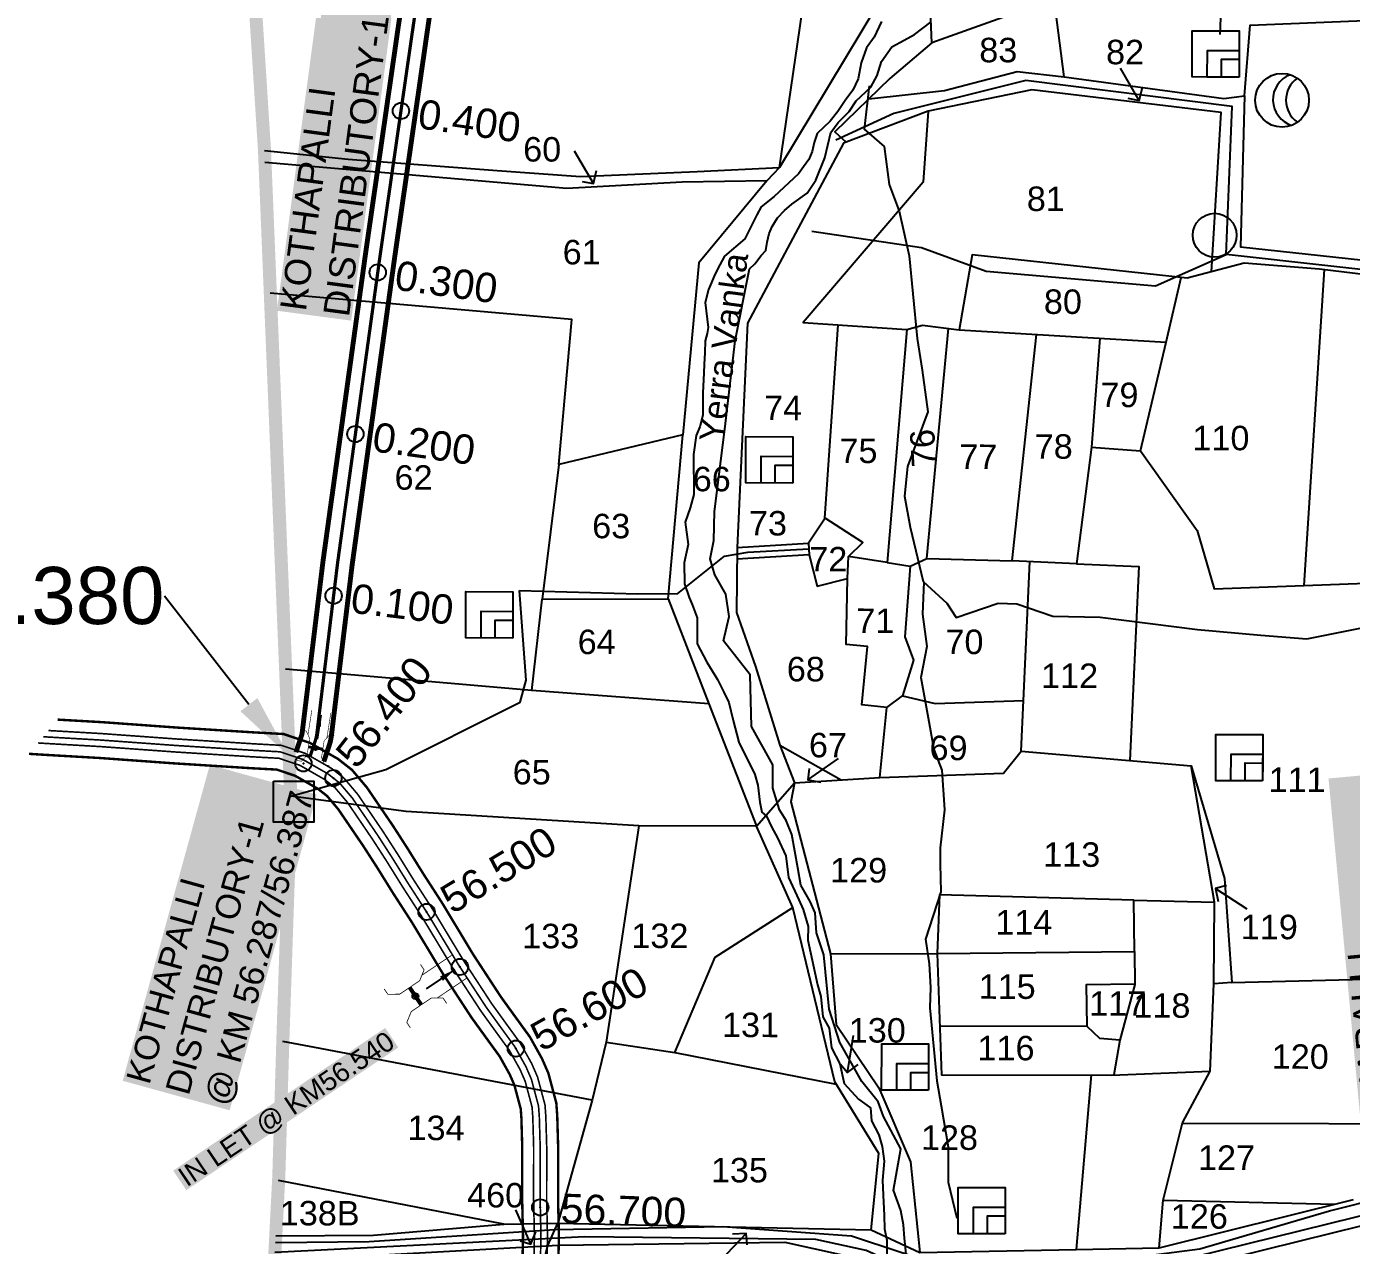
# Model space of a CAD drawing. Header units: inches. Extents: x 213671 to 217429, y 1587875 to 1592833.
# Drawn here: x 214078 to 214890, y 1590267 to 1591014 of the extents above; entities that cross this region are included whole.
import ezdxf
from ezdxf import colors
from ezdxf.entities.mleader import LeaderData, LeaderLine
from ezdxf.enums import TextEntityAlignment as Align
from ezdxf.math import Vec2, Vec3

# ---------------------------------------------------------------- set-up
doc = ezdxf.new("R2010")
doc.units = ezdxf.units.IN
doc.header["$LTSCALE"] = 15
doc.header["$MEASUREMENT"] = 0
doc.header["$PDMODE"] = 32
doc.header["$PDSIZE"] = 10
doc.linetypes.add('DASHED2', pattern=[0.375, 0.25, -0.125])
doc.linetypes.add('HIDDEN2', pattern=[0.1875, 0.125, -0.0625])
for name, color, linetype in [('BOUNDRY STONES', 240, 'Continuous'), ('CANAL1', 7, 'Continuous'), ('CSMark', 72, 'Continuous'), ('PLOTS', 7, 'Continuous'), ('PLOTS NO', 7, 'Continuous'), ('ROADS', 1, 'Continuous'), ('STREAMS', 4, 'Continuous'), ('STRUCTURE', 5, 'Continuous'), ('text1', 7, 'Continuous'), ('text2', 7, 'Continuous'), ('VILLAGE BOUNDRY', 5, 'Continuous'), ('VILLAGE STONES', 240, 'Continuous'), ('wells', 7, 'Continuous')]:
    doc.layers.add(name, color=color, linetype=linetype)
doc.styles.add('FONT1', font='Arial')
doc.styles.get("Standard").update_dxf_attribs({"font": 'arial.ttf'})
doc.dimstyles.get("Standard").update_dxf_attribs({"dimtxt": 0.18, "dimasz": 0.18, "dimexe": 0.18, "dimexo": 0.0625, "dimgap": 0.09, "dimtad": 0, "dimtih": 1, "dimtoh": 1, "dimdec": 4, "dimzin": 0, "dimdsep": 46, "dimtxsty": 'Standard', "dimcen": 0.09, "dimadec": 0, "dimazin": 0, "dimtfac": 1, "dimtdec": 4, "dimtofl": 0, "dimtmove": 0, "dimatfit": 3, "dimfxl": 1, "dimtolj": 1, "dimtzin": 0, "dimarcsym": 0})

# ---------------------------------------------------------------- blocks, each defined once
blk = doc.blocks.new('gfgfdgfdgdfg')
at = {"layer": 'PLOTS NO', "color": 0}
for points in [[(19741.3, 7371.2), (19732, 7370.5), (19732.1, 7359.5)], [(19732, 7370.5), (19753.7, 7348.9)]]:
    blk.add_lwpolyline(points, dxfattribs=at)
blk = doc.blocks.new('OT')
at = {"layer": 'STRUCTURE', "color": 190}
for points, const_width in [([(769775.16, 1706601.82), (769775.16, 1706597.82), (769769.16, 1706593.82), (769761.77, 1706593.82), (769754.37, 1706593.82), (769748.37, 1706597.82), (769748.37, 1706601.82)], 0.5), ([(769751.37, 1706595.82), (769729.41, 1706595.82)], 0.5), ([(769761.77, 1706593.82), (769761.77, 1706581.02)], 2.5), ([(769751.37, 1706579.02), (769729.41, 1706579.02)], 0.5), ([(769748.37, 1706573.02), (769748.37, 1706577.02), (769754.37, 1706581.02), (769761.77, 1706581.02), (769761.77, 1706581.02), (769761.77, 1706581.02), (769769.16, 1706581.02), (769775.16, 1706577.02), (769775.16, 1706573.02)], 0.5)]:
    blk.add_lwpolyline(points, dxfattribs=dict(at, const_width=const_width))
at = {"layer": 'STRUCTURE', "color": 0}
blk.add_circle((769761.77, 1706587.42), 1.87, dxfattribs=at)
blk.add_leader([(769732.58, 1706587.42), (769753.84, 1706587.42)], dimstyle='Standard', override={"dimasz": 10, "dimgap": 0.09, "dimtad": 0}, dxfattribs=at)

msp = doc.modelspace()

# ---------------------------------------------------------------- linework, layer by layer
at = {"layer": 'BOUNDRY STONES'}
msp.add_lwpolyline([(214229.78, 1590551.09), (214254.39, 1590551.05), (214254.35, 1590525.93), (214229.74, 1590525.97)], close=True, dxfattribs=at)
msp.add_circle((214806.6, 1590885.7), 13.43, dxfattribs=at)
at = {"layer": 'CANAL1', "color": 200, "linetype": 'ByBlock', "ltscale": 40, "const_width": 3}
for points in [[(214243.46, 1590568.85), (214246.82, 1590578.93, 0.050254), (214247.31, 1590581.09), (214260.07, 1590686.16), (214286.09, 1590874.26), (214327.74, 1591162.87, -0.060824), (214329.58, 1591169.65), (214399.6, 1591341.79, -0.069987), (214403.66, 1591348.77), (214877.18, 1591951.61)], [(214260.54, 1590563.15), (214263.9, 1590573.24, 0.050254), (214265.18, 1590578.92), (214277.93, 1590683.84), (214303.91, 1590871.74), (214345.56, 1591160.3, -0.060824), (214346.26, 1591162.87), (214416.28, 1591335, -0.069987), (214417.82, 1591337.65), (214888.98, 1591937.49)]]:
    msp.add_lwpolyline(points, format="xyb", dxfattribs=at)
at = {"layer": 'CANAL1', "color": 1, "linetype": 'HIDDEN2', "ltscale": 5, "const_width": 2}
msp.add_lwpolyline([(214252, 1590566), (214255.36, 1590576.09, 0.050254), (214256.24, 1590580), (214269, 1590685), (214295, 1590873), (214336.65, 1591161.58, -0.060824), (214337.92, 1591166.26), (214407.94, 1591338.39, -0.069987), (214410.74, 1591343.21), (214883.08, 1591944.55)], format="xyb", dxfattribs=at)
at = {"layer": 'CANAL1', "color": 200, "ltscale": 4, "const_width": 1.5}
for points in [[(214097.35, 1590588.85), (214124.63, 1590587.29), (214170.71, 1590583.96), (214218.06, 1590581), (214235.87, 1590580.02), (214252.1, 1590574.57), (214269.23, 1590564.75), (214277.85, 1590557.99), (214286.93, 1590547.26), (214302.83, 1590523.9), (214311.99, 1590509.69), (214321.54, 1590494.32), (214333, 1590476.61), (214352.08, 1590444.95), (214369.13, 1590418.86), (214378.12, 1590406.42), (214386.92, 1590394.3), (214394.28, 1590381.1), (214398.2, 1590372.1), (214403.06, 1590353.87), (214403.62, 1590345.99), (214404.17, 1590327.08), (214404.14, 1590294.47), (214404.64, 1590272.06), (214404.24, 1590253.38)], [(214079.86, 1590567.88), (214089.89, 1590567.25), (214123.21, 1590565.33), (214169.23, 1590562.01), (214216.77, 1590559.03), (214231.69, 1590558.22), (214243.04, 1590554.4), (214256.91, 1590546.46), (214262.5, 1590542.07), (214269.39, 1590533.93), (214284.49, 1590511.75), (214293.41, 1590497.92), (214302.96, 1590482.54), (214314.33, 1590464.95), (214333.45, 1590433.25), (214350.99, 1590406.4), (214360.3, 1590393.51), (214368.35, 1590382.44), (214374.54, 1590371.33), (214377.36, 1590364.83), (214381.26, 1590350.21), (214381.64, 1590344.89), (214382.17, 1590326.77), (214382.14, 1590294.23), (214382.64, 1590272.05), (214382.25, 1590253.87)]]:
    msp.add_lwpolyline(points, dxfattribs=at)
at = {"layer": 'CANAL1', "color": 1, "linetype": 'HIDDEN2', "ltscale": 4, "const_width": 1}
msp.add_lwpolyline([(214088.59, 1590578.35), (214090.56, 1590578.23), (214123.92, 1590576.31), (214169.97, 1590572.99), (214217.41, 1590570.01), (214233.78, 1590569.12), (214247.57, 1590564.48), (214263.07, 1590555.61), (214270.18, 1590550.03), (214278.16, 1590540.6), (214293.66, 1590517.82), (214302.7, 1590503.8), (214312.25, 1590488.43), (214323.67, 1590470.78), (214342.77, 1590439.1), (214360.06, 1590412.63), (214369.21, 1590399.96), (214377.64, 1590388.37), (214384.41, 1590376.21), (214387.78, 1590368.47), (214392.16, 1590352.04), (214392.63, 1590345.44), (214393.17, 1590326.93), (214393.14, 1590294.35), (214393.24, 1590289.94), (214393.64, 1590272.06), (214393.24, 1590253.63)], dxfattribs=at)
at = {"layer": 'CANAL1', "color": 5, "ltscale": 4, "const_width": 1}
for points in [[(214091.77, 1590582.16), (214124.18, 1590580.3), (214170.24, 1590576.98), (214217.65, 1590574.01), (214234.54, 1590573.08), (214249.22, 1590568.15), (214265.31, 1590558.93), (214272.97, 1590552.92), (214281.35, 1590543.02), (214296.99, 1590520.03), (214306.08, 1590505.94), (214315.63, 1590490.57), (214327.06, 1590472.9), (214346.16, 1590441.23), (214363.36, 1590414.9), (214372.45, 1590402.31), (214381.01, 1590390.53), (214388, 1590377.99), (214391.57, 1590369.79), (214396.12, 1590352.71), (214396.63, 1590345.64), (214397.17, 1590326.98), (214397.14, 1590294.39), (214397.24, 1590290.03), (214397.64, 1590272.06), (214397.24, 1590253.54)], [(214085.41, 1590574.54), (214090.32, 1590574.23), (214123.66, 1590572.32), (214169.7, 1590569), (214217.18, 1590566.02), (214233.02, 1590565.16), (214245.93, 1590560.82), (214260.83, 1590552.28), (214267.39, 1590547.13), (214274.97, 1590538.17), (214290.32, 1590515.61), (214299.32, 1590501.66), (214308.87, 1590486.29), (214320.27, 1590468.66), (214339.38, 1590436.98), (214356.76, 1590410.36), (214365.97, 1590397.61), (214374.26, 1590386.22), (214380.82, 1590374.44), (214383.99, 1590367.15), (214388.2, 1590351.38), (214388.64, 1590345.24), (214389.17, 1590326.87), (214389.14, 1590294.31), (214389.24, 1590289.85), (214389.64, 1590272.06), (214389.25, 1590253.72)]]:
    msp.add_lwpolyline(points, dxfattribs=at)
at = {"layer": 'CSMark', "linetype": 'Continuous'}
for p in [(214307.83, 1590961.87), (214293.6, 1590862.88), (214279.9, 1590763.83), (214266.54, 1590664.73)]:
    msp.add_point(p, dxfattribs=at)
at = {"layer": 'PLOTS'}
for points in [[(215194.79, 1591198.21), (215132.84, 1591174.94), (215050.36, 1591145.31), (214969.99, 1591132.64), (214888.88, 1591126.52), (214829.33, 1591101.08), (214740.16, 1591038.59), (214708.15, 1591030.5), (214633.16, 1591003.69), (214630.77, 1591061.86)], [(214630.77, 1591061.86), (214620.34, 1591060.92), (214539.92, 1590927.24), (214569.35, 1591128.96), (214575.24, 1591169.35), (214344.77, 1591179.99), (214208.35, 1591186.22)], [(214714.42, 1590982.82), (214812.28, 1590969.55), (214824.95, 1590971.22), (214828.46, 1591014.37), (214974.34, 1591020.32), (214969.99, 1591132.64)], [(214594.63, 1590969.18), (214641.02, 1590974.34), (214685.56, 1590986.11), (214714.42, 1590982.82), (214708.15, 1591030.5)], [(214633.16, 1591003.69), (214607.59, 1590981.65), (214573.71, 1590949.05), (214580.72, 1590942.81)], [(214804.62, 1590863.3), (214810.51, 1590960.84), (214694.53, 1590974.78), (214630.94, 1590961.7), (214579, 1590942.17), (214520.21, 1590831.8), (214513.83, 1590694.37), (214513.51, 1590654.45), (214525.15, 1590621.46), (214540.08, 1590573.27), (214549, 1590550.1), (214546.88, 1590538.54), (214571.13, 1590445.37), (214574.57, 1590402.04), (214600.79, 1590363.18), (214620.06, 1590317.85), (214625.8, 1590262.32), (214721.79, 1590264.2), (214772.67, 1590265.2), (214891.79, 1590294.73)], [(214824.95, 1590971.22), (214822.52, 1590878.59), (214937.55, 1590866.1), (215021.22, 1590857.02), (215082.11, 1590850.42), (215148.29, 1590841.27), (215168.23, 1590837.34)], [(214630.94, 1590961.7), (214627.92, 1590918.16), (214554.45, 1590832.23), (214617.82, 1590827.84), (214627.57, 1590830.56), (214650.03, 1590827.74)], [(214224.18, 1590937.72), (214275.54, 1590932.26), (214366.82, 1590925.46), (214417.94, 1590921.66), (214489.3, 1590924.69), (214539.92, 1590927.24), (214532.19, 1590918.94), (214480.28, 1590918.24), (214409.51, 1590914.43), (214312.16, 1590922.8), (214224.48, 1590930.34)], [(214532.19, 1590918.94), (214490.34, 1590868.69), (214480.6, 1590763.45), (214404.57, 1590745.16), (214412.54, 1590834.03), (214227.74, 1590850.17)], [(215468.03, 1590771.45), (215446.2, 1590790.3), (215365.92, 1590801.88), (215307.9, 1590804.33), (215218.19, 1590814.44), (215160.28, 1590823.27), (215077.64, 1590839.74), (214965.05, 1590853.49), (214870.88, 1590864.99), (214824.62, 1590868.64), (214789.75, 1590859.32), (214657.89, 1590873.62), (214650.03, 1590827.74), (214776.86, 1590820.23), (214786.1, 1590859.72)], [(214861.46, 1590671.02), (214873.94, 1590864.61)], [(214496.62, 1590598.62), (214525.85, 1590523.52), (214549, 1590550.1), (214601.44, 1590553.34), (214677.12, 1590556.07), (214688.06, 1590569.42), (214792.2, 1590560.47), (214812.55, 1590491.5), (214817.16, 1590427.76), (214956.63, 1590431.32), (214941.58, 1590582.69), (214942.71, 1590689.28), (215072.77, 1590700.07), (215079.49, 1590769.62), (215077.64, 1590839.74)], [(214567.59, 1590712.4), (214575.78, 1590830.75)], [(214617.82, 1590827.84), (214605.83, 1590685.07), (214582.06, 1590688.86)], [(214605.83, 1590685.07), (214619.87, 1590682.83), (214630.2, 1590687.61), (214643.46, 1590828.56)], [(214630.2, 1590687.61), (214682.53, 1590686.14), (214697.45, 1590824.93)], [(214736.22, 1590822.64), (214731.18, 1590755.79), (214721.96, 1590684.33), (214682.53, 1590686.14)], [(214731.18, 1590755.79), (214761.14, 1590753.53), (214776.86, 1590820.23)], [(214404.57, 1590745.16), (214394.41, 1590662.66), (214471.59, 1590662.93), (214480.6, 1590763.45)], [(214761.14, 1590753.53), (214795.94, 1590704.82), (214806.39, 1590668.93), (214861.46, 1590671.02), (214942.55, 1590674.1)], [(214558.14, 1590689.82), (214563.01, 1590670.68), (214581.64, 1590675.42), (214582.06, 1590688.86), (214590.99, 1590697.36), (214567.83, 1590712.25), (214557.7, 1590697.02)], [(214513.83, 1590694.37), (214557.7, 1590697.02), (214558.14, 1590689.82), (214513.77, 1590687.2)], [(214688.06, 1590569.42), (214689.41, 1590600.56), (214693.32, 1590685.64)], [(214721.96, 1590684.33), (214760.14, 1590682.58), (214754.55, 1590563.71)], [(214619.87, 1590682.83), (214616.59, 1590639.52), (214621.97, 1590625.33), (214615.35, 1590603.44)], [(214605.75, 1590596.27), (214590.23, 1590597.82), (214593.82, 1590633.59), (214580.67, 1590634.91), (214581.64, 1590675.42)], [(214471.59, 1590662.93), (214496.62, 1590598.62), (214388.11, 1590606.62), (214394.41, 1590662.66)], [(214388.11, 1590606.62), (214237.12, 1590619.68)], [(214601.44, 1590553.34), (214605.75, 1590596.27), (214615.35, 1590603.44), (214635.34, 1590598.82), (214689.41, 1590600.56)], [(214230.3, 1590257.16), (214404.26, 1590266.87), (214543.1, 1590268.54), (214578.29, 1590260.94), (214602.63, 1590255.69), (214627.5, 1590237.41), (214772.43, 1590248.06), (214879.66, 1590274.52), (214984.95, 1590300.5), (215084.61, 1590327.44), (215232.98, 1590369.2), (215342.02, 1590399.9), (215388.64, 1590413.02), (215488.04, 1590443.67), (215649.82, 1590486.89), (215687.43, 1590494.17), (215926.01, 1590555.8), (216086.25, 1590600.96)], [(214540.08, 1590573.27), (214577.75, 1590551.88)], [(214817.16, 1590427.76), (214806.08, 1590426.96), (214806.56, 1590476.89), (214792.2, 1590560.47)], [(214595.95, 1590276.21), (214600.84, 1590322.91), (214573.88, 1590366.82), (214548.06, 1590473.75), (214525.85, 1590523.52), (214453.63, 1590523.83), (214311.06, 1590532.44), (214240.29, 1590541.98)], [(214453.63, 1590523.83), (214433.66, 1590391.2), (214475.73, 1590384.86), (214500.38, 1590443.24), (214548.06, 1590473.75)], [(214757.1, 1590478.24), (214637.85, 1590481.49), (214636.42, 1590445.49), (214639.09, 1590371.2), (214743.42, 1590371.04), (214803.75, 1590373.47), (214806.08, 1590426.96)], [(214571.13, 1590445.37), (214636.42, 1590445.49), (214757.41, 1590446.66), (214757.1, 1590478.24), (214806.56, 1590476.89)], [(214757.41, 1590446.66), (214757.61, 1590426.43), (214748.57, 1590392.39), (214744.71, 1590371.09)], [(214748.57, 1590392.39), (214736.2, 1590393.43), (214728.44, 1590400.7), (214728.09, 1590426.57), (214757.6, 1590426.85)], [(214728.44, 1590400.7), (214638.02, 1590401.07)], [(214433.66, 1590391.2), (214425, 1590355.55), (214255.1, 1590387.86), (214235.41, 1590391.6)], [(214475.73, 1590384.86), (214574.68, 1590365.51)], [(214730.93, 1590371.06), (214721.79, 1590264.2)], [(214772.67, 1590265.2), (214774.97, 1590294.4), (214786.9, 1590341.78), (214803.75, 1590373.47)], [(214425, 1590355.55), (214403.9, 1590280.29)], [(214786.77, 1590341.54), (214966.3, 1590341.11), (214968.4, 1590316.37)], [(214370.79, 1590279.72), (214232.82, 1590306.32)], [(214774.97, 1590294.4), (214880.18, 1590291.85)], [(214229.3, 1590204.59), (214277.83, 1590248.54), (214314.44, 1590241.04), (214384.37, 1590172.42), (214398.25, 1590196.65), (214386.15, 1590221.35), (214397.84, 1590266.51), (214403.9, 1590280.29)], [(214231.08, 1590272.43), (214290.94, 1590272.93), (214370.79, 1590279.72), (214403.9, 1590280.29), (214595.95, 1590276.21), (214625.8, 1590262.32)]]:
    msp.add_lwpolyline(points, dxfattribs=at)
at = {"layer": 'ROADS'}
for points in [[(215365.29, 1592061.18), (215350.89, 1592008.44), (215305.06, 1591910.62), (215265.51, 1591797.11), (215240.47, 1591693.92), (215227.14, 1591614.3), (215217.02, 1591502.83), (215206.38, 1591385.73), (215213.54, 1591383.77), (215210.34, 1591328.24), (215196.99, 1591181.43), (215191.96, 1591014.42), (215194, 1590963.33), (215179.3, 1590898.38), (215170.08, 1590831.67), (215066.67, 1590845.66), (214813.66, 1590873.92), (214817.32, 1590964.55), (214690.82, 1590980.52), (214610, 1590960.24), (214574.43, 1590944.03)], [(214559.77, 1590888.15), (214626.82, 1590878.21), (214666.53, 1590863.58), (214770.4, 1590854.67), (214813.66, 1590873.92)], [(216855, 1590835.08), (216815.1, 1590817.61), (216629.38, 1590755.58), (216412.73, 1590702.51), (216277.91, 1590665.05), (216058.87, 1590599.86), (216036.65, 1590594.02), (215854.71, 1590546.25), (215661.54, 1590495.53), (215472.17, 1590445.81), (215265.17, 1590384.75), (215081.46, 1590330.57), (214892.35, 1590283.83), (214777.33, 1590255.4), (214628.42, 1590247.29), (214593.02, 1590263.59), (214562.08, 1590270.19), (214420.63, 1590271.86), (214230.56, 1590262.22)], [(214380.41, 1590668.05), (214452.94, 1590666.03), (214477.6, 1590666.23), (214506.23, 1590688.94), (214520.39, 1590691.55), (214557.92, 1590693.42)], [(214240.29, 1590541.98), (214298.63, 1590558.2), (214380.99, 1590599.56), (214384.61, 1590612.98), (214380.41, 1590668.05)], [(214230.87, 1590268.33), (214288.32, 1590268.97), (214402.14, 1590276.28), (214505.17, 1590278.14), (214583.98, 1590272.41), (214614.29, 1590262.43), (214631.56, 1590256.74), (214751.94, 1590258.58), (214797.57, 1590264.57), (214877.02, 1590287.77), (214975.32, 1590312.59), (215073.8, 1590337.46), (215143.66, 1590355.73), (215210.58, 1590373.23), (215332.14, 1590408.66), (215435.8, 1590438.88), (215537.91, 1590468.64), (215627.14, 1590494.65), (215765.91, 1590526.73), (215783.95, 1590533.32), (215952.72, 1590578.23)]]:
    msp.add_lwpolyline(points, dxfattribs=at)
at = {"layer": 'STREAMS'}
for points in [[(214839.18, 1591122.24), (214832.82, 1591113.78), (214838.71, 1591091.75), (214831.91, 1591074.4), (214826.37, 1591054.08), (214818.71, 1591032.5), (214810.21, 1591018.96), (214809.77, 1591008.8)], [(214602.43, 1591016.65), (214597.79, 1591007.14), (214593.15, 1591000.47), (214590, 1590991.39), (214588.18, 1590981.62), (214584.83, 1590974.69), (214580.19, 1590968.27), (214575.55, 1590961.59), (214570.91, 1590955.69), (214562.92, 1590947.99), (214561.11, 1590942.59), (214559.82, 1590936.94), (214557.75, 1590932.06), (214554.66, 1590927.69), (214551.57, 1590923.33), (214536.63, 1590909.47), (214528.64, 1590903.06), (214526.06, 1590898.18), (214518.56, 1590883.43), (214506.19, 1590872.91), (214503.36, 1590867.51), (214500.52, 1590862.12), (214496.39, 1590852.36), (214494.32, 1590844.39), (214496.1, 1590829.22), (214495.57, 1590825.37), (214494.28, 1590821), (214494.01, 1590813.55), (214493.75, 1590806.61), (214493.48, 1590801.21), (214492.95, 1590789.01), (214492.94, 1590782.07), (214492.93, 1590775.38), (214491.12, 1590768.19), (214488.79, 1590763.05), (214487.23, 1590751.23), (214487.45, 1590726.81), (214485.12, 1590718.59), (214482.02, 1590709.85), (214483.8, 1590696.23), (214481.47, 1590684.92), (214481.7, 1590671.98), (214484.52, 1590663.75), (214486.31, 1590659.38), (214489.39, 1590651.15), (214489.36, 1590635.21), (214495.26, 1590624.15), (214501.93, 1590613.34), (214505.78, 1590605.63), (214508.85, 1590599.29), (214511.41, 1590588.23), (214514.99, 1590575.12), (214524.73, 1590555.31), (214526.52, 1590548.62), (214527.79, 1590538.34), (214529.07, 1590532.17), (214531.89, 1590529.59), (214534.97, 1590523.16), (214538.56, 1590516.47), (214543.69, 1590505.41), (214545.47, 1590492.04), (214551.62, 1590478.41), (214554.44, 1590472.49), (214557.52, 1590462.08), (214557.25, 1590453.6), (214563.12, 1590426.34), (214565.17, 1590419.14), (214566.44, 1590406.8), (214570.29, 1590399.86), (214571.81, 1590387.77), (214576.94, 1590378), (214579.49, 1590365.91), (214588.23, 1590356.27), (214595.68, 1590350.86), (214596.18, 1590342.89), (214600.8, 1590334.4), (214602.85, 1590327.2), (214604.12, 1590318.21), (214603.07, 1590306.64), (214603.31, 1590297.39), (214604.07, 1590285.05), (214604.31, 1590276.82), (214605.59, 1590269.88), (214605.58, 1590259.23)], [(214617.98, 1590257.38), (214616.46, 1590271), (214615.95, 1590279.23), (214614.17, 1590287.97), (214609.81, 1590300.57), (214614.23, 1590325.76), (214603.71, 1590345.69), (214600.38, 1590354.69), (214590.37, 1590367.04), (214576.76, 1590391.03), (214570.36, 1590411.35), (214567.07, 1590444.77), (214562.46, 1590458.14), (214561.71, 1590470.48), (214558.63, 1590477.43), (214552.99, 1590487.46), (214551.2, 1590498), (214547.35, 1590518.49), (214544.02, 1590526.97), (214539.92, 1590533.66), (214535.82, 1590546.78), (214535.84, 1590561.17), (214522.76, 1590584.59), (214521.78, 1590616.2), (214505.6, 1590637.18), (214508.96, 1590652.08), (214506.93, 1590665.71), (214500.26, 1590677.54), (214497.44, 1590687.32), (214499.52, 1590698.62), (214500.06, 1590716.36), (214506.3, 1590766.9), (214512.7, 1590820.94), (214521.5, 1590865.16), (214524.73, 1590868.22), (214528.62, 1590873.22), (214531.53, 1590876.28), (214532.34, 1590881.44), (214533.48, 1590886.77), (214535.43, 1590890.96), (214538.66, 1590896.44), (214542.87, 1590900.95), (214547.4, 1590904.82), (214556.77, 1590911.42), (214562.12, 1590919.48), (214567.65, 1590933.15), (214571.23, 1590948.63), (214575.76, 1590954.76), (214582.56, 1590961.53), (214586.93, 1590968.14), (214595.82, 1590976.36), (214599.71, 1590983.61), (214602.47, 1590992.16), (214608.78, 1591001.19), (214616.21, 1591005.21), (214622.52, 1591008.75), (214632.86, 1591016.48)], [(214594.88, 1590977.18), (214591.75, 1590950.73), (214604.09, 1590940.12), (214607.14, 1590916.75), (214613.29, 1590900.43), (214619.42, 1590873.08), (214621.59, 1590849.7), (214624.2, 1590822.36), (214627.26, 1590802.95), (214630.75, 1590777.37), (214618.34, 1590743.88), (214616.55, 1590725.8), (214620.05, 1590706.84), (214627.96, 1590673.47), (214642.5, 1590660.21), (214648.22, 1590651.39), (214673.82, 1590660.17), (214685.29, 1590659.71), (214707.34, 1590652.18), (214736.46, 1590651.69), (214796.02, 1590644.1), (214834.84, 1590640.52), (214863.07, 1590638.27), (214911.18, 1590647.89)], [(214628.42, 1590673.37), (214627.51, 1590653.53), (214630.13, 1590633.68), (214626.57, 1590614.73), (214630.94, 1590590.03), (214634.44, 1590570.62), (214639.27, 1590557.82), (214641, 1590533.57), (214638.32, 1590510.2), (214638.3, 1590500.5), (214638.72, 1590483.3), (214629.41, 1590454.22), (214631.59, 1590439.22), (214632.45, 1590424.67), (214631.99, 1590412.32), (214636.33, 1590367.54), (214638.96, 1590352.1), (214643.33, 1590326.96), (214643.3, 1590305.36), (214648.56, 1590283.3)]]:
    msp.add_lwpolyline(points, dxfattribs=at)
at = {"layer": 'text2', "color": 0, "linetype": 'Continuous'}
msp.add_lwpolyline([(214252, 1590566), (214256, 1590578), (214269, 1590685), (214295, 1590873), (214337, 1591164), (214409, 1591341), (214883.08, 1591944.55)], dxfattribs=at)
at = {"layer": 'text2'}
for p in [(214248, 1590562, 117), (214343.96, 1590437.28), (214393.24, 1590289.94)]:
    msp.add_point(p, dxfattribs=at)
at = {"layer": 'text2', "color": 3, "linetype": 'Continuous'}
for p in [(214266.41, 1590552.99), (214323.5, 1590471.04), (214378.27, 1590387.23), (214393.24, 1590289.94)]:
    msp.add_point(p, dxfattribs=at)
at = {"layer": 'VILLAGE BOUNDRY', "linetype": 'DASHED2', "ltscale": 8, "const_width": 8}
msp.add_lwpolyline([(214196.88, 1589117.23), (214202, 1589262.29), (214201.39, 1589392.37), (214205.49, 1589460.67), (214190.28, 1589581.79), (214164.1, 1589597.81), (214203.71, 1589749.37), (214167.11, 1589816.01), (214160.26, 1589869.95), (214173.11, 1589962.29), (214180.02, 1590018.32), (214228.72, 1590174.15), (214230.3, 1590257.16), (214232.94, 1590308.64), (214235.41, 1590391.8), (214240.38, 1590539.79), (214224.18, 1590937.72), (214208.35, 1591186.22)], dxfattribs=at)
at = {"layer": 'wells'}
for points in [[(214821.53, 1590982.62), (214792.76, 1590982.67), (214792.81, 1591011.04), (214821.57, 1591011)], [(214821.53, 1590982.62), (214792.76, 1590982.67), (214792.81, 1591011.04), (214821.57, 1591011)], [(214821.53, 1590982.62), (214802.11, 1590982.65), (214802.13, 1590998.99), (214821.55, 1590998.96)], [(214821.53, 1590982.62), (214810.71, 1590982.64), (214810.73, 1590993.57), (214821.54, 1590993.55)], [(214548, 1590733.84), (214519.24, 1590733.89), (214519.28, 1590762.26), (214548.05, 1590762.22)], [(214548, 1590733.84), (214519.24, 1590733.89), (214519.28, 1590762.26), (214548.05, 1590762.22)], [(214548, 1590733.84), (214528.58, 1590733.87), (214528.61, 1590750.21), (214548.03, 1590750.18)], [(214548, 1590733.84), (214537.19, 1590733.86), (214537.2, 1590744.79), (214548.02, 1590744.77)], [(214376.33, 1590638.86), (214347.57, 1590638.9), (214347.61, 1590667.28), (214376.38, 1590667.23)], [(214376.33, 1590638.86), (214347.57, 1590638.9), (214347.61, 1590667.28), (214376.38, 1590667.23)], [(214376.33, 1590638.86), (214356.91, 1590638.89), (214356.94, 1590655.23), (214376.36, 1590655.2)], [(214376.33, 1590638.86), (214365.52, 1590638.88), (214365.53, 1590649.81), (214376.35, 1590649.79)], [(214836.02, 1590551.33), (214807.26, 1590551.37), (214807.31, 1590579.75), (214836.07, 1590579.7)], [(214836.02, 1590551.33), (214807.26, 1590551.37), (214807.31, 1590579.75), (214836.07, 1590579.7)], [(214836.02, 1590551.33), (214816.6, 1590551.36), (214816.63, 1590567.69), (214836.05, 1590567.66)], [(214836.02, 1590551.33), (214825.21, 1590551.34), (214825.22, 1590562.27), (214836.04, 1590562.26)], [(214631.22, 1590361.71), (214602.46, 1590361.75), (214602.51, 1590390.13), (214631.27, 1590390.08)], [(214631.22, 1590361.71), (214602.46, 1590361.75), (214602.51, 1590390.13), (214631.27, 1590390.08)], [(214631.22, 1590361.71), (214611.8, 1590361.74), (214611.83, 1590378.07), (214631.25, 1590378.04)], [(214631.22, 1590361.71), (214620.41, 1590361.72), (214620.42, 1590372.66), (214631.24, 1590372.64)], [(214678.12, 1590273.74), (214649.36, 1590273.79), (214649.4, 1590302.16), (214678.16, 1590302.12)], [(214678.12, 1590273.74), (214649.36, 1590273.79), (214649.4, 1590302.16), (214678.16, 1590302.12)], [(214678.12, 1590273.74), (214658.7, 1590273.77), (214658.72, 1590290.11), (214678.14, 1590290.08)], [(214678.12, 1590273.74), (214667.3, 1590273.76), (214667.32, 1590284.69), (214678.13, 1590284.67)]]:
    msp.add_lwpolyline(points, close=True, dxfattribs=at)
msp.add_circle((214847.92, 1590968.38), 16.46, dxfattribs=at)
for centre, start, end in [((214858.79, 1590968.72), 111.07611, 252.49941), ((214866.75, 1590968.42), 124.99999, 235.2636)]:
    msp.add_arc(centre, 16.46, start, end, dxfattribs=at)

# ---------------------------------------------------------------- block references
at = {"layer": 'STRUCTURE', "color": 0, "xscale": 0.7000000000000001, "yscale": 0.7000000000000001, "zscale": 0.7000000000000001, "rotation": 261.0455344188203}
msp.add_blockref('OT', (-881927.08, 2308778.2), dxfattribs=at)
at = {"layer": 'STRUCTURE', "color": 0, "rotation": 213.948661347339}
msp.add_blockref('OT', (-100179.9, 3435972.33), dxfattribs=at)
at = {"layer": 'text1', "xscale": 0.7487261496026493, "yscale": 0.7487261496026493, "zscale": 0.7487261496026493}
for p, rotation in [((230464.71, 1592414.81), 164.7803954687601), ((230110.19, 1592566.8), 165.5209814813649), ((217196.64, 1575003.57), 79.15233654549444), ((201504.21, 1582014.51), 12.00542791870336), ((227621.61, 1581502.66), 125.2942454054356), ((230155.38, 1589960.53), 158.403153202629), ((208635.87, 1604906.22), 271.4222039917805)]:
    msp.add_blockref('gfgfdgfdgdfg', p, dxfattribs=dict(at, rotation=rotation))

# ---------------------------------------------------------------- texts
at = {"layer": 'CSMark', "color": 1, "linetype": 'Continuous', "style": 'FONT1'}
for s, rotation, p in [('0.400', 351.78722, (214318.71, 1590960.3)), ('0.300', 352.12606, (214304.5, 1590861.38)), ('0.200', 352.12606, (214290.8, 1590762.32)), ('0.100', 353.07278, (214277.46, 1590663.4))]:
    msp.add_text(s, height=18, rotation=rotation, dxfattribs=at).set_placement(p, align=Align.MIDDLE_LEFT)
at = {"layer": 'CSMark', "color": 1}
for s, rotation, p in [('56.400', 51.85524, (214273.56, 1590563.39)), ('56.500', 31.0934, (214334.65, 1590476.96)), ('56.600', 29.10458, (214389.55, 1590392.87)), ('56.700', 357.87515, (214405.83, 1590289.47))]:
    msp.add_text(s, height=18, rotation=rotation, dxfattribs=at).set_placement(p, align=Align.MIDDLE_LEFT)
at = {"layer": 'PLOTS NO'}
for s, rotation, p in [('83', 359.91135, (214662.31, 1590991.69)), ('82', 359.91135, (214740.02, 1590990.48)), ('60', 359.91135, (214382.72, 1590930.86)), ('81', 359.91135, (214691.45, 1590900.56)), ('61', 359.91135, (214406.95, 1590867.83)), ('Yerra Vanka', 82.4729, (214505.47, 1590758.21)), ('80', 359.91135, (214701.92, 1590837.48)), ('79', 359.91135, (214736.59, 1590780.36)), ('74', 359.91135, (214530.39, 1590772.38)), ('76', 93.58242, (214636.07, 1590744.03)), ('110', 359.91135, (214792.95, 1590753.96)), ('75', 359.91135, (214576.6, 1590746.09)), ('77', 359.91135, (214650.1, 1590742.47)), ('78', 359.91135, (214696.29, 1590748.76)), ('62', 359.91135, (214303.91, 1590729.75)), ('66', 359.91135, (214486.66, 1590728.79)), ('73', 359.91135, (214521.14, 1590701.71)), ('63', 359.91135, (214425.03, 1590700)), ('72', 359.91135, (214558.1, 1590679.67)), ('71', 359.91135, (214586.95, 1590641.95)), ('64', 359.91135, (214416.14, 1590629.01)), ('70', 359.91135, (214641.56, 1590629.03)), ('68', 359.91135, (214544.33, 1590612.32)), ('112', 359.91135, (214700.2, 1590608.27)), ('67', 359.91135, (214557.91, 1590565.75)), ('69', 359.91135, (214631.82, 1590564.03)), ('65', 359.91135, (214376.32, 1590549.17)), ('111', 359.91135, (214839.62, 1590544.52)), ('113', 359.91135, (214701.5, 1590498.67)), ('129', 359.91135, (214570.9, 1590489.08)), ('114', 359.91135, (214672.12, 1590457.15)), ('119', 359.91135, (214822.63, 1590454.31)), ('133', 359.91135, (214382.13, 1590448.75)), ('132', 359.91135, (214449.03, 1590448.89)), ('115', 359.91135, (214661.93, 1590417.75)), ('117', 359.91135, (214729.69, 1590407.39)), ('118', 359.91135, (214756.77, 1590406.17)), ('131', 359.91135, (214504.63, 1590394.29)), ('130', 359.91135, (214582.3, 1590390.96)), ('116', 359.91135, (214661.22, 1590380.09)), ('120', 359.91135, (214841.59, 1590374.87)), ('134', 359.91135, (214311.85, 1590331.16)), ('128', 359.91135, (214626.56, 1590325.21)), ('127', 359.91135, (214796.38, 1590312.93)), ('135', 359.91135, (214497.81, 1590305.28)), ('460', 359.91135, (214348.35, 1590289.93)), ('138B', 359.91135, (214233.54, 1590278.92)), ('126', 359.91135, (214779.72, 1590276.9))]:
    msp.add_text(s, height=15, rotation=rotation, dxfattribs=at).set_placement(p)
at = {"layer": 'STRUCTURE', "color": 5, "char_height": 16, "attachment_point": 1, "style": 'FONT1', "bg_fill": 1, "box_fill_scale": 1.1, "bg_fill_color": 7, "bg_fill_true_color": 16777215, "bg_fill_transparency": 0}
for s, insert, width, rotation in [('{\\C1;KOTHAPALLI DISTRIBUTORY-1}', (214233.63, 1590840.79), 273.3966, 82.40956), ('{\\C1;KOTHAPALLI DISTRIBUTORY-2}', (214900.82, 1590308.92), 243.4531, 95.3446)]:
    msp.add_mtext(s, dxfattribs=dict(at, insert=insert, width=width, rotation=rotation))
at = {"layer": 'STRUCTURE', "color": 5, "attachment_point": 1, "bg_fill": 1, "box_fill_scale": 1.1, "bg_fill_color": 7, "bg_fill_true_color": 16777215, "bg_fill_transparency": 0}
for s, insert, char_height, width, rotation in [('{\\f@Arial Unicode MS|b0|i0|c0|p34;KOTHAPALLI DISTRIBUTORY-1 @ KM 56.287/56.387}', (214139.11, 1590368.56), 15, 197.8067, 74.57689), ('IN LET @ KM56.540', (214169.89, 1590312.1), 12, 154.2373, 33.94866)]:
    msp.add_mtext(s, dxfattribs=dict(at, insert=insert, char_height=char_height, width=width, rotation=rotation))

# ---------------------------------------------------------------- leaders
at = {"layer": 'VILLAGE STONES', "color": 1}
ml = msp.add_multileader_mtext('Standard', dxfattribs=at)
ml.set_content('KM 56.380', color=1)
ml.set_leader_properties()
ml.build(insert=Vec2(0, 0))
ml.multileader.update_dxf_attribs({"dogleg_length": 0.36, "arrow_head_size": 40})
ctx = ml.context
ctx.base_point, ctx.char_height, ctx.arrow_head_size, ctx.landing_gap_size, ctx.plane_origin = Vec3(213932.18, 1590664.59), 35, 40, 0.09, Vec3(215669.54, 1591489.73)
ctx.text_align_type = 2
notes = []
notes.append((ctx, [(1, (1, 1, 0), (214162.92, 1590664.59), (-1, 0), 1.396927018504357e-11, [(0, [(214239.15, 1590566.43)], 0, [])])]))
ctx.mtext.insert, ctx.mtext.alignment, ctx.mtext.flow_direction = Vec3(214162.83, 1590682.4), 3, 5
for ctx, leaders in notes:
    for number, flags, end, landing, length, lines in leaders:
        leader = LeaderData()
        leader.index, (leader.has_last_leader_line, leader.has_dogleg_vector, leader.attachment_direction) = number, flags
        leader.last_leader_point, leader.dogleg_vector, leader.dogleg_length = Vec3(end), Vec3(landing), length
        for number, points, colour, breaks in lines:
            line = LeaderLine()
            line.index, line.vertices, line.color, line.breaks = number, Vec3.list(points), colors.encode_raw_color(colour), breaks
            leader.lines.append(line)
        ctx.leaders.append(leader)

doc.saveas('drawing.dxf')
